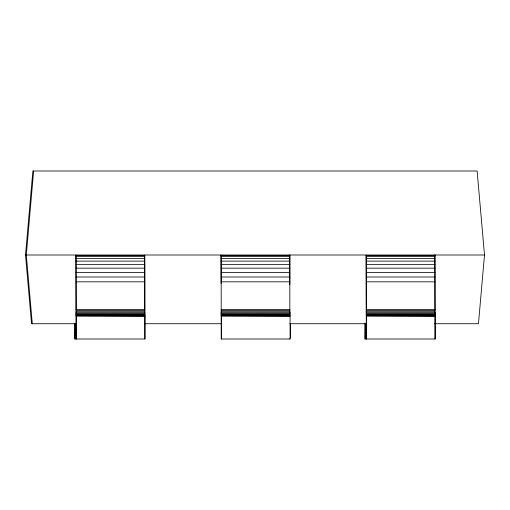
<?xml version="1.0" encoding="UTF-8"?>
<svg xmlns="http://www.w3.org/2000/svg" width="510" height="510" viewBox="0 0 510 510"><rect width="100%" height="100%" fill="white"/><g stroke="black" fill="none" stroke-linecap="round" stroke-linejoin="round"><path stroke-width="0.76" d="M289.769 255L289.827 284.618M290.623 323.321L290.439 337.741M434.864 255L435.049 339.003M74.951 339.003L75.046 323.703M365.141 339.003L365.236 323.703M76.149 323.729L31.537 323.729L25.5 255L32.876 170.997L477.124 170.997L484.5 255L478.463 323.729L434.647 323.729M33.628 170.997L26.31 255L32.296 323.729M25.5 255L484.5 255M75.996 255.395L144.725 255.395L144.808 272.423L144.834 310.59L76.105 310.59L75.977 255L76.13 339.003M221.098 283.413L221.04 255L221.091 255.395L289.82 255.395L289.846 314.243M366.186 255.395L434.915 255.395L434.998 272.423L435.024 310.59L366.295 310.59L366.167 255L366.32 339.003M76.015 256.568L144.744 256.568M221.091 255.395L221.11 256.568L289.839 256.568M366.206 256.568L434.934 256.568M76.028 258.493L144.757 258.493M221.11 256.568L221.123 258.493L289.852 258.493M366.218 258.493L434.947 258.493M76.047 261.114L144.776 261.114M221.123 258.493L221.142 261.114L289.871 261.114M366.237 261.114L434.966 261.114M76.06 264.371L144.789 264.371M221.142 261.114L221.155 264.371L289.884 264.371M366.25 264.371L434.979 264.371M76.073 268.171L144.802 268.171M221.168 268.171L289.897 268.171M366.263 268.171L434.992 268.171M76.079 272.423L144.808 272.423M221.155 264.371L221.174 272.423L289.903 272.423M366.269 272.423L434.998 272.423M76.086 277.013L144.814 277.013M221.181 277.013L289.909 277.013M366.276 277.013L435.004 277.013M76.092 281.826L144.821 281.826M221.187 281.826L289.916 281.826M366.282 281.826L435.011 281.826M76.105 309.385L144.834 309.385M221.2 309.385L289.929 309.385M366.295 309.385L435.024 309.385M221.2 310.59L289.929 310.59M366.295 310.59L366.295 311.737L435.024 311.737L435.049 316.092M76.111 312.802L144.84 312.802L144.859 316.092M289.935 312.802L289.929 311.737L221.2 311.737L221.206 312.802L289.935 312.802L289.954 316.092M366.295 311.737L366.301 312.802L435.03 312.802M144.84 312.802L144.834 311.737L76.105 311.737L76.111 313.752L144.84 313.752M221.206 312.802L221.206 313.752L289.935 313.752M366.301 312.802L366.301 313.752L435.03 313.752M76.111 313.752L76.117 314.562L144.846 314.562M221.206 313.752L221.212 314.562L289.941 314.562M366.301 313.752L366.308 314.562L435.036 314.562M76.117 314.562L76.117 315.218L144.846 315.218M221.212 314.562L221.212 315.218L289.941 315.218M366.308 314.562L366.308 315.218L435.036 315.218M76.117 315.218L76.124 315.703L144.853 315.703M221.212 315.218L221.219 315.703L289.948 315.703M366.308 315.218L366.314 315.703L435.043 315.703M76.124 315.703L144.859 315.996M221.219 315.703L289.954 315.996M366.314 315.703L435.049 315.996M144.636 323.729L221.952 323.729M289.642 323.729L366.161 323.729M75.046 325.833L76.621 325.833M365.23 325.833L366.811 325.833M75.034 329.632L76.615 329.632M365.224 329.632L366.798 329.632M75.021 332.89L76.596 332.89M365.205 332.89L366.786 332.89M75.002 335.51L76.583 335.51M365.192 335.51L366.773 335.51M74.983 337.435L76.564 337.435M365.173 337.435L366.754 337.435M74.97 338.608L76.545 338.608M365.154 338.608L366.735 338.608M434.896 255L434.915 255.395M366.32 315.996L435.177 316.092L435.177 339.003L365.007 339.003L365.007 323.2M289.801 255L289.82 255.395M289.935 338.608L289.954 339.003M221.225 315.996L290.088 316.092L290.088 339.003L221.225 339.003L221.174 272.423M144.725 255.395L144.706 255L144.859 339.003M76.13 315.996L144.993 316.092L144.993 339.003L74.823 339.003L74.823 323.2M366.448 316.092L366.448 339.003M221.359 316.092L221.359 339.003M76.264 316.092L76.264 339.003"/></g></svg>
